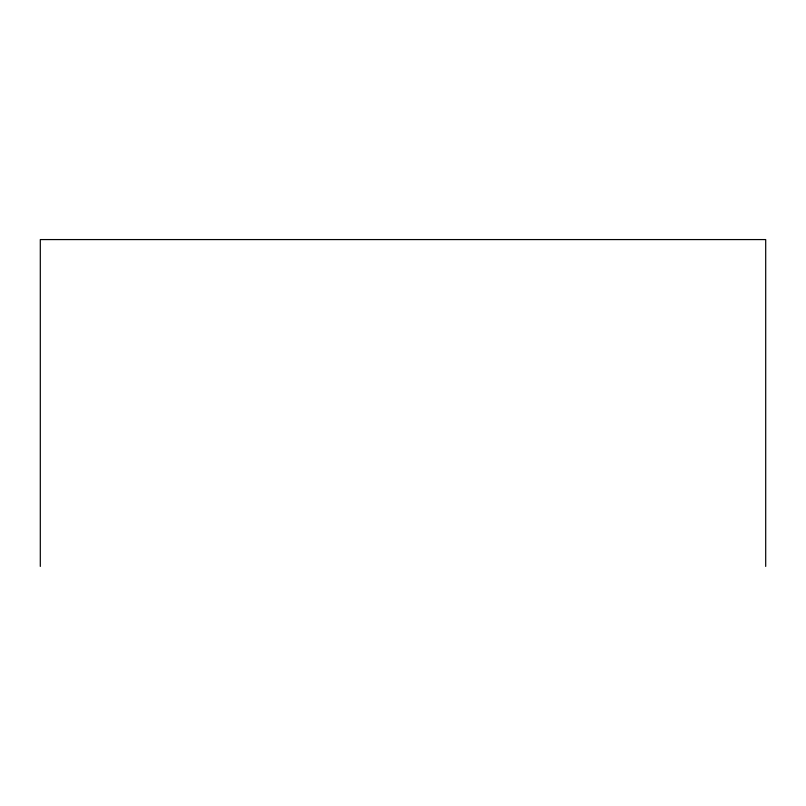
<?xml version="1.0" encoding="UTF-8"?>
<svg xmlns="http://www.w3.org/2000/svg" width="806" height="806" viewBox="0 0 806 806"><rect width="100%" height="100%" fill="white"/><g stroke="black" fill="none" stroke-linecap="round" stroke-linejoin="round"><path stroke-width="1.21" d="M765.7 566.427L765.7 239.573L40.3 239.573L40.3 566.427"/></g></svg>
